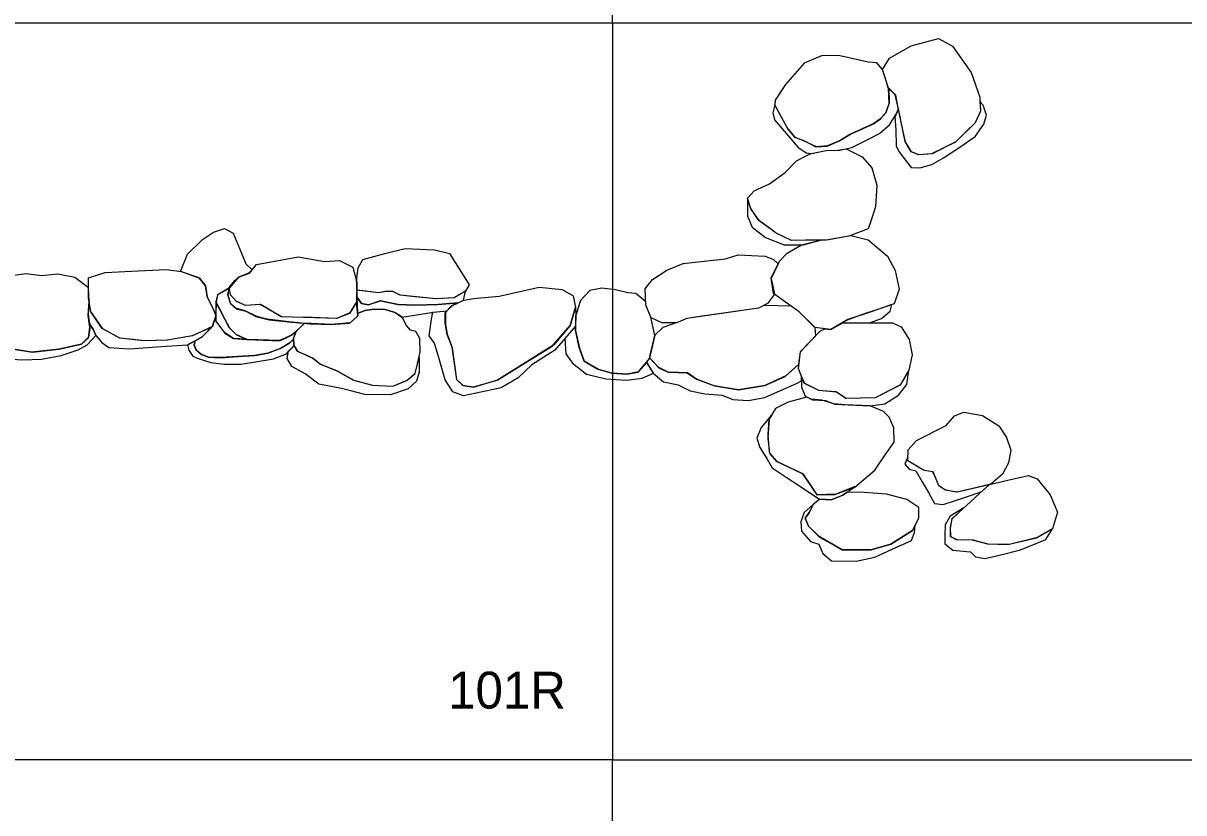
# Model space of a CAD drawing. Extents: x 280 to 390, y 550 to 640.
# Drawn here: x 341.94 to 357.69, y 599.25 to 609.97 of the extents above; entities that cross this region are included whole.
import ezdxf

# ---------------------------------------------------------------- set-up
doc = ezdxf.new("R2010")
doc.units = 0
for name, color, linetype in [('Quadrat Numbers', 7, 'Continuous'), ('Quadrats', 7, 'Continuous'), ('Stone', 7, 'Continuous')]:
    doc.layers.add(name, color=color, linetype=linetype)

msp = doc.modelspace()

# ---------------------------------------------------------------- linework, layer by layer
at = {"layer": 'Quadrats'}
for p, q in [((349.938, 609.972), (349.938, 619.972)), ((349.938, 609.972), (339.938, 609.972)), ((359.938, 609.972), (349.938, 609.972)), ((349.938, 589.972), (349.938, 599.972)), ((349.938, 599.972), (389.938, 599.972))]:
    msp.add_line(p, q, dxfattribs=at)
msp.add_lwpolyline([(349.938, 609.972), (349.938, 599.972), (339.938, 599.972)], dxfattribs=at)
at = {"layer": 'Stone'}
for points in [[(353.697, 609.499), (353.991, 609.666), (354.364, 609.764), (354.556, 609.661), (354.806, 609.302), (354.924, 608.968), (354.934, 608.777), (354.86, 608.62), (354.6, 608.359), (354.276, 608.197), (354.099, 608.183), (353.991, 608.227), (353.913, 608.364), (353.854, 608.649), (353.818, 608.822), (353.783, 608.994), (353.682, 609.096), (353.643, 609.219), (353.604, 609.342)], [(353.605, 609.344), (353.525, 609.435), (353.408, 609.444), (353.149, 609.5), (353, 609.532), (352.774, 609.528), (352.541, 609.429), (352.414, 609.283), (352.288, 609.138), (352.148, 608.929), (352.14, 608.858), (352.239, 608.681), (352.319, 608.537), (352.412, 608.424), (352.543, 608.373), (352.698, 608.293), (352.854, 608.304), (353.018, 608.373), (353.167, 608.465), (353.343, 608.543), (353.482, 608.605), (353.577, 608.674), (353.65, 608.754), (353.693, 608.882), (353.687, 609.091)], [(352.141, 608.864), (352.114, 608.756), (352.137, 608.662), (352.248, 608.532), (352.382, 608.376), (352.456, 608.289), (352.569, 608.213), (352.638, 608.202), (352.837, 608.243), (353.022, 608.25), (353.188, 608.284), (353.376, 608.379), (353.564, 608.474), (353.699, 608.591), (353.788, 608.735), (353.82, 608.811), (353.776, 609.001), (353.689, 609.089), (353.693, 608.89), (353.651, 608.755), (353.568, 608.667), (353.488, 608.61), (353.159, 608.459), (353.029, 608.38), (352.858, 608.306), (352.706, 608.294), (352.533, 608.377), (352.417, 608.422), (352.319, 608.537)], [(353.769, 608.704), (353.785, 608.526), (353.79, 608.309), (353.824, 608.23), (353.93, 608.093), (353.993, 608.013), (354.109, 608.007), (354.274, 608.052), (354.434, 608.142), (354.638, 608.28), (354.863, 608.432), (354.978, 608.603), (355.014, 608.723), (354.969, 608.857), (354.927, 608.91), (354.933, 608.776), (354.86, 608.62), (354.741, 608.5), (354.596, 608.357), (354.271, 608.197), (354.098, 608.183), (353.996, 608.225), (353.914, 608.362), (353.885, 608.5), (353.821, 608.811), (353.785, 608.73)], [(353.112, 608.268), (353.328, 608.158), (353.458, 608.01), (353.525, 607.773), (353.507, 607.481), (353.444, 607.284), (353.41, 607.181), (353.146, 607.079), (352.837, 607.027), (352.556, 607.024), (352.369, 607.022), (352.16, 607.12), (351.926, 607.293), (351.814, 607.455), (351.77, 607.597), (351.86, 607.698), (352.068, 607.791), (352.282, 607.947), (352.435, 608.103), (352.577, 608.175), (352.637, 608.202), (352.837, 608.243), (352.998, 608.249)], [(351.772, 607.592), (351.772, 607.354), (351.834, 607.203), (352.013, 607.062), (352.267, 606.961), (352.525, 606.963), (352.764, 607.026), (352.369, 607.022), (352.16, 607.12), (352.049, 607.202), (351.933, 607.288), (351.816, 607.452)], [(344.071, 606.601), (344.168, 606.836), (344.369, 607.035), (344.521, 607.134), (344.669, 607.185), (344.787, 607.119), (344.879, 606.902), (344.961, 606.707), (345.044, 606.623), (344.996, 606.576), (344.86, 606.523), (344.736, 606.38), (344.575, 606.283), (344.555, 606.184), (344.552, 606.024), (344.434, 606.261), (344.41, 606.408), (344.324, 606.514)], [(353.173, 607.09), (353.407, 607.029), (353.673, 606.809), (353.777, 606.614), (353.832, 606.36), (353.764, 606.162), (353.449, 606.055), (353.135, 605.948), (352.904, 605.812), (352.683, 605.841), (352.473, 606.052), (352.255, 606.208), (352.124, 606.302), (352.093, 606.51), (352.203, 606.74), (352.31, 606.851), (352.502, 606.963), (352.757, 607.024), (352.877, 607.034)], [(346.461, 606.476), (346.484, 606.65), (346.547, 606.764), (346.846, 606.843), (347.121, 606.915), (347.52, 606.894), (347.724, 606.843), (347.801, 606.722), (347.91, 606.549), (347.992, 606.422), (347.944, 606.336), (347.788, 606.245), (347.551, 606.23), (347.256, 606.259), (347.056, 606.279), (346.954, 606.329), (346.864, 606.331), (346.761, 606.313), (346.594, 606.335), (346.466, 606.346), (346.467, 606.425), (346.464, 606.499)], [(344.811, 606.48), (344.868, 606.53), (345.008, 606.58), (345.105, 606.695), (345.277, 606.727), (345.497, 606.769), (345.67, 606.801), (346.026, 606.738), (346.231, 606.749), (346.41, 606.659), (346.467, 606.455), (346.464, 606.186), (346.367, 606.031), (346.191, 605.963), (345.858, 605.974), (345.592, 605.982), (345.441, 605.987), (345.245, 606.103), (345.16, 606.153), (344.954, 606.139), (344.832, 606.193), (344.75, 606.286), (344.735, 606.383)], [(352.138, 606.292), (352.044, 606.166), (351.921, 606.104), (351.538, 606.049), (351.155, 605.994), (350.949, 605.964), (350.808, 605.903), (350.607, 605.903), (350.464, 605.971), (350.392, 606.143), (350.383, 606.367), (350.48, 606.494), (350.675, 606.62), (350.899, 606.708), (351.184, 606.74), (351.47, 606.773), (351.642, 606.828), (351.827, 606.818), (352.012, 606.809), (352.122, 606.763), (352.187, 606.706), (352.093, 606.506)], [(342.823, 606.379), (342.636, 606.52), (342.407, 606.564), (342.189, 606.541), (341.974, 606.569), (341.814, 606.548), (341.661, 606.488), (341.555, 606.326), (341.534, 606.149), (341.543, 606.013), (341.608, 605.892), (341.61, 605.633), (341.744, 605.556), (342.062, 605.505), (342.421, 605.545), (342.729, 605.616), (342.823, 605.702), (342.842, 605.844), (342.817, 606.003), (342.83, 606.196)], [(342.824, 606.515), (343.049, 606.585), (343.496, 606.609), (343.876, 606.63), (344.084, 606.599), (344.328, 606.512), (344.41, 606.408), (344.434, 606.258), (344.517, 606.091), (344.552, 606.004), (344.507, 605.854), (344.234, 605.726), (343.89, 605.668), (343.569, 605.661), (343.247, 605.697), (343.01, 605.825), (342.856, 606.055), (342.822, 606.239)], [(344.733, 606.371), (344.575, 606.283), (344.552, 606.189), (344.614, 606.071), (344.676, 605.952), (344.737, 605.834), (344.833, 605.74), (344.976, 605.676), (345.198, 605.669), (345.419, 605.661), (345.579, 605.738), (345.649, 605.794), (345.755, 605.897), (345.509, 605.922), (345.249, 605.952), (345.108, 605.988), (344.949, 606.065), (344.823, 606.101), (344.75, 606.171), (344.713, 606.285)], [(344.735, 606.383), (344.713, 606.284), (344.753, 606.164), (344.828, 606.096), (344.957, 606.063), (345.097, 605.991), (345.278, 605.945), (345.583, 605.915), (345.837, 605.891), (346.114, 605.881), (346.373, 605.9), (346.478, 606), (346.464, 606.188), (346.371, 606.038), (346.193, 605.964), (345.442, 605.987), (345.155, 606.152), (344.953, 606.14), (344.83, 606.196), (344.752, 606.283)], [(347.667, 606.043), (347.758, 606.137), (347.918, 606.213), (348.049, 606.236), (348.401, 606.264), (348.763, 606.347), (348.941, 606.388), (349.254, 606.357), (349.404, 606.269), (349.437, 606.114), (349.363, 605.866), (349.143, 605.603), (348.789, 605.382), (348.369, 605.121), (348.047, 605.03), (347.905, 605.053), (347.822, 605.129), (347.791, 605.352), (347.761, 605.575), (347.695, 605.744), (347.667, 605.902)], [(350.39, 606.191), (350.253, 606.3), (350.146, 606.31), (349.98, 606.354), (349.793, 606.376), (349.632, 606.342), (349.503, 606.208), (349.434, 605.995), (349.434, 605.8), (349.488, 605.561), (349.554, 605.383), (349.739, 605.273), (349.927, 605.222), (350.134, 605.207), (350.285, 605.232), (350.404, 605.375), (350.446, 605.422), (350.443, 605.446), (350.511, 605.733), (350.46, 605.979), (350.392, 606.144)], [(346.465, 606.256), (346.531, 606.165), (346.62, 606.147), (346.786, 606.202), (346.898, 606.179), (347.027, 606.153), (347.256, 606.144), (347.565, 606.152), (347.84, 606.176), (347.914, 606.211), (347.943, 606.336), (347.786, 606.245), (347.544, 606.231), (347.053, 606.281), (346.955, 606.328), (346.849, 606.328), (346.761, 606.313), (346.466, 606.346)], [(347.078, 605.981), (347.506, 606.049), (347.69, 606.067), (347.764, 606.14), (347.842, 606.177), (347.57, 606.152), (347.258, 606.144), (347.026, 606.154), (346.784, 606.201), (346.624, 606.148), (346.531, 606.165), (346.466, 606.254), (346.475, 606.03), (346.574, 606.073), (346.703, 606.091), (346.849, 606.084), (346.985, 606.042)], [(342.922, 605.732), (343.004, 605.635), (343.099, 605.568), (343.379, 605.552), (343.81, 605.582), (344.17, 605.603), (344.295, 605.672), (344.373, 605.718), (344.497, 605.846), (344.231, 605.726), (343.897, 605.669), (343.585, 605.661), (343.431, 605.676), (343.249, 605.697), (343.016, 605.822), (342.855, 606.058), (342.83, 606.193), (342.818, 606.024), (342.826, 605.943), (342.843, 605.88), (342.887, 605.816)], [(344.552, 606.189), (344.552, 606.031), (344.552, 605.928), (344.673, 605.765), (344.791, 605.691), (344.971, 605.679), (344.828, 605.745), (344.734, 605.84)], [(345.757, 605.898), (345.641, 605.786), (345.607, 605.702), (345.611, 605.595), (345.658, 605.521), (345.765, 605.473), (345.872, 605.425), (345.973, 605.342), (346.194, 605.254), (346.422, 605.125), (346.681, 605.056), (346.957, 605.045), (347.154, 605.127), (347.259, 605.219), (347.29, 605.348), (347.327, 605.507), (347.32, 605.691), (347.268, 605.784), (347.197, 605.806), (347.141, 605.867), (347.08, 605.98), (346.982, 606.044), (346.849, 606.084), (346.703, 606.091), (346.574, 606.073), (346.475, 606.031), (346.478, 606), (346.375, 605.903), (346.121, 605.882)], [(349.435, 606.11), (349.44, 606.012), (349.434, 605.856), (349.294, 605.695), (349.154, 605.534), (348.844, 605.334), (348.657, 605.159), (348.427, 605.023), (348.087, 604.949), (347.916, 604.912), (347.768, 604.967), (347.665, 605.129), (347.584, 605.413), (347.522, 605.627), (347.447, 605.727), (347.482, 605.952), (347.498, 606.049), (347.69, 606.067), (347.668, 606.045), (347.671, 605.879), (347.694, 605.748), (347.761, 605.571), (347.789, 605.366), (347.821, 605.135), (347.908, 605.053), (348.049, 605.031), (348.38, 605.128), (349.12, 605.588), (349.363, 605.867)], [(350.831, 605.913), (350.621, 605.839), (350.512, 605.737), (350.465, 605.542), (350.439, 605.429), (350.568, 605.295), (350.695, 605.232), (350.953, 605.227), (351.08, 605.139), (351.321, 605.049), (351.648, 604.993), (352.004, 605.051), (352.282, 605.176), (352.469, 605.341), (352.49, 605.511), (352.7, 605.73), (352.689, 605.84), (352.471, 606.053), (352.364, 606.13), (351.994, 606.141), (351.921, 606.104), (350.949, 605.964)], [(353.059, 605.904), (353.274, 605.904), (353.427, 605.904), (353.589, 605.964), (353.709, 606.062), (353.732, 606.151), (353.554, 606.091), (353.383, 606.033), (353.27, 605.994), (353.125, 605.942)], [(341.61, 605.635), (341.61, 605.521), (341.721, 605.417), (341.927, 605.403), (342.184, 605.41), (342.453, 605.461), (342.682, 605.538), (342.803, 605.605), (342.923, 605.73), (342.891, 605.811), (342.834, 605.892), (342.84, 605.827), (342.825, 605.711), (342.729, 605.616), (342.42, 605.545), (342.054, 605.506), (341.748, 605.556)], [(344.503, 605.853), (344.363, 605.707), (344.271, 605.659), (344.258, 605.605), (344.285, 605.536), (344.359, 605.472), (344.453, 605.438), (344.614, 605.43), (344.849, 605.445), (345.083, 605.461), (345.257, 605.492), (345.425, 605.554), (345.556, 605.632), (345.608, 605.681), (345.609, 605.705), (345.641, 605.788), (345.58, 605.738), (345.415, 605.662), (344.976, 605.676), (344.967, 605.68), (344.793, 605.691), (344.673, 605.766), (344.552, 605.93), (344.552, 606.003)], [(353.411, 605.904), (353.74, 605.904), (353.859, 605.848), (353.966, 605.676), (354.005, 605.471), (353.96, 605.26), (353.844, 605.058), (353.506, 604.886), (353.105, 604.877), (352.971, 604.966), (352.903, 604.972), (352.737, 604.986), (352.538, 605.085), (352.461, 605.278), (352.49, 605.515), (352.627, 605.655), (352.763, 605.795), (352.821, 605.823), (352.904, 605.812), (353.063, 605.906)], [(349.434, 605.859), (349.29, 605.69), (349.305, 605.483), (349.393, 605.354), (349.583, 605.207), (349.849, 605.144), (350.127, 605.124), (350.339, 605.154), (350.494, 605.221), (350.402, 605.364), (350.289, 605.237), (350.138, 605.208), (349.927, 605.222), (349.739, 605.273), (349.554, 605.383), (349.486, 605.568), (349.434, 605.803)], [(344.272, 605.66), (344.169, 605.607), (344.187, 605.533), (344.239, 605.452), (344.327, 605.414), (344.482, 605.366), (344.667, 605.341), (344.895, 605.341), (345.144, 605.383), (345.335, 605.414), (345.512, 605.484), (345.539, 605.516), (345.612, 605.592), (345.608, 605.682), (345.557, 605.634), (345.43, 605.557), (345.258, 605.492), (345.079, 605.461), (344.77, 605.44), (344.623, 605.431), (344.452, 605.439), (344.359, 605.472), (344.287, 605.534), (344.259, 605.602)], [(347.311, 605.439), (347.311, 605.233), (347.276, 605.113), (347.162, 605.01), (346.924, 604.927), (346.574, 604.93), (346.367, 604.985), (346.259, 605.013), (345.952, 605.07), (345.766, 605.213), (345.675, 605.262), (345.584, 605.312), (345.522, 605.418), (345.539, 605.519), (345.614, 605.59), (345.659, 605.521), (345.869, 605.426), (345.975, 605.341), (346.19, 605.256), (346.424, 605.125), (346.68, 605.056), (346.957, 605.045), (347.149, 605.125), (347.258, 605.217)], [(350.439, 605.429), (350.4, 605.368), (350.492, 605.222), (350.631, 605.105), (350.829, 605.064), (350.992, 604.981), (351.192, 604.942), (351.428, 604.924), (351.57, 604.861), (351.779, 604.849), (352.004, 604.888), (352.26, 605.003), (352.436, 605.082), (352.502, 605.117), (352.502, 605.174), (352.461, 605.283), (352.469, 605.344), (352.29, 605.183), (352.008, 605.053), (351.649, 604.993), (351.32, 605.049), (351.08, 605.139), (350.956, 605.225), (350.695, 605.232), (350.567, 605.296)], [(352.502, 605.174), (352.502, 605.031), (352.553, 604.909), (352.654, 604.859), (352.829, 604.85), (352.956, 604.799), (353.138, 604.79), (353.435, 604.776), (353.636, 604.805), (353.823, 604.921), (353.933, 605.067), (353.961, 605.263), (353.848, 605.064), (353.503, 604.885), (353.108, 604.877), (352.977, 604.962), (352.737, 604.986), (352.552, 605.077)], [(352.578, 604.896), (352.321, 604.828), (352.15, 604.739), (352.064, 604.598), (352.047, 604.337), (352.071, 604.134), (352.167, 604.021), (352.321, 603.949), (352.524, 603.854), (352.633, 603.688), (352.712, 603.57), (352.956, 603.571), (353.227, 603.674), (353.498, 603.904), (353.642, 604.11), (353.764, 604.284), (353.756, 604.478), (353.694, 604.625), (353.615, 604.698), (353.438, 604.776), (353.096, 604.792), (352.943, 604.805), (352.78, 604.852), (352.636, 604.868)], [(352.095, 604.649), (351.954, 604.485), (351.896, 604.34), (351.94, 604.213), (352.036, 604.052), (352.106, 603.935), (352.297, 603.808), (352.488, 603.681), (352.619, 603.594), (352.75, 603.508), (352.905, 603.499), (353.066, 603.564), (353.233, 603.68), (352.97, 603.576), (352.716, 603.57), (352.524, 603.854), (352.167, 604.021), (352.08, 604.123), (352.069, 604.151), (352.049, 604.377), (352.066, 604.602)], [(355.076, 603.714), (354.866, 603.665), (354.655, 603.616), (354.601, 603.604), (354.452, 603.636), (354.37, 603.692), (354.321, 603.806), (354.289, 603.882), (354.17, 603.898), (354.059, 603.964), (353.947, 604.03), (353.951, 604.181), (354.065, 604.305), (354.2, 604.374), (354.334, 604.443), (354.469, 604.512), (354.58, 604.643), (354.708, 604.689), (354.961, 604.647), (355.181, 604.506), (355.289, 604.348), (355.348, 604.174), (355.315, 604.003), (355.233, 603.849)], [(353.948, 604.085), (353.908, 603.987), (353.967, 603.915), (354.056, 603.895), (354.141, 603.747), (354.226, 603.6), (354.311, 603.452), (354.429, 603.436), (354.593, 603.491), (354.814, 603.566), (354.951, 603.614), (355.052, 603.706), (354.616, 603.607), (354.461, 603.634), (354.37, 603.692), (354.29, 603.879), (354.17, 603.898), (353.949, 604.029)], [(354.551, 603.248), (354.738, 603.419), (354.925, 603.59), (355.056, 603.709), (355.322, 603.77), (355.587, 603.831), (355.702, 603.787), (355.879, 603.57), (355.978, 603.331), (355.912, 603.107), (355.695, 602.979), (355.305, 602.891), (355.033, 602.897), (354.826, 602.953), (354.607, 602.956), (354.525, 603.002), (354.525, 603.114)], [(352.751, 603.508), (352.659, 603.433), (352.609, 603.325), (352.555, 603.253), (352.6, 603.141), (352.75, 602.996), (352.946, 602.885), (353.057, 602.821), (353.451, 602.824), (353.716, 602.9), (354.011, 603.086), (354.097, 603.251), (354.095, 603.396), (353.935, 603.506), (353.656, 603.579), (353.356, 603.599), (353.122, 603.603), (353.067, 603.565), (352.906, 603.499)], [(352.663, 603.436), (352.538, 603.33), (352.496, 603.202), (352.504, 603.075), (352.627, 602.934), (352.737, 602.898), (352.793, 602.772), (352.909, 602.672), (353.245, 602.667), (353.5, 602.723), (353.786, 602.853), (353.999, 602.949), (354.04, 603.057), (354.049, 603.159), (354.011, 603.086), (353.718, 602.901), (353.464, 602.828), (353.055, 602.823), (352.744, 603.002), (352.6, 603.142), (352.558, 603.244), (352.557, 603.256), (352.61, 603.328)], [(354.709, 603.393), (354.521, 603.281), (354.456, 603.16), (354.452, 603.015), (354.45, 602.904), (354.557, 602.819), (354.698, 602.805), (354.798, 602.796), (354.866, 602.727), (354.994, 602.704), (355.21, 602.756), (355.479, 602.821), (355.722, 602.92), (355.821, 602.961), (355.912, 603.107), (355.71, 602.988), (355.323, 602.895), (355.04, 602.897), (354.833, 602.951), (354.617, 602.956), (354.53, 602.999), (354.528, 603.131), (354.549, 603.241)]]:
    msp.add_lwpolyline(points, close=True, dxfattribs=at)

# ---------------------------------------------------------------- texts
at = {"layer": 'Quadrat Numbers'}
msp.add_text('101R', height=0.5, dxfattribs=at).set_placement((347.706, 600.667))

doc.saveas('drawing.dxf')
